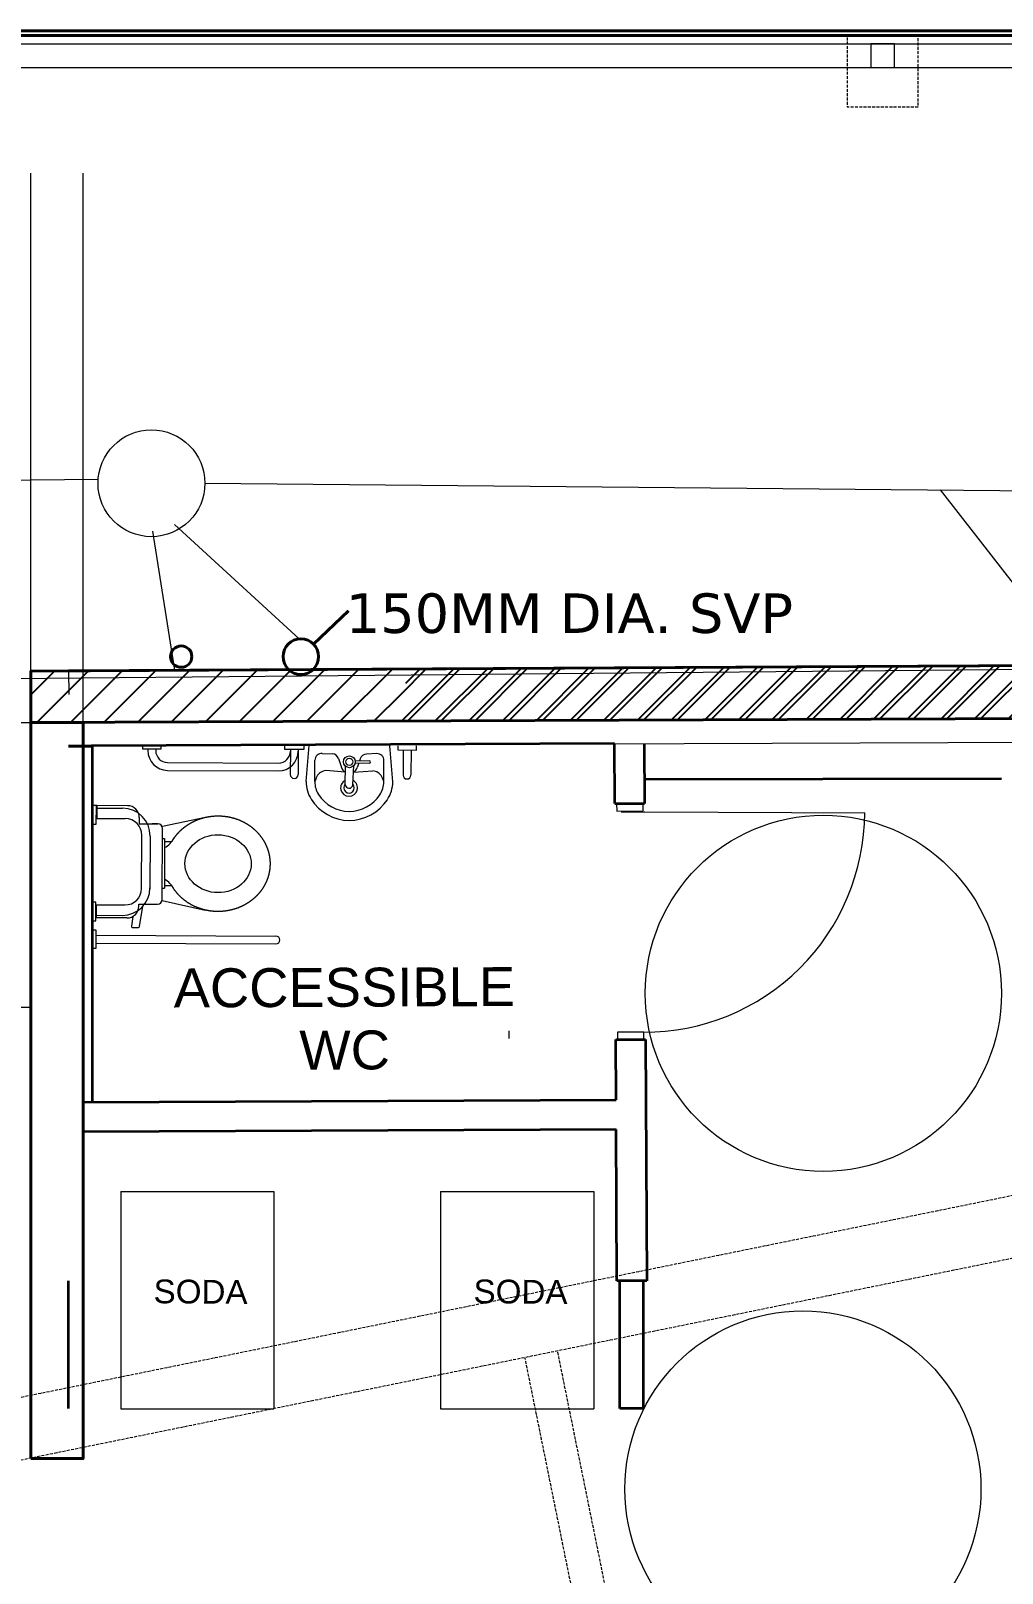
# Model space of a CAD drawing. Header units: millimetres. Extents: x -159872 to 386485, y -250577 to 158966.
# Drawn here: x 148935 to 153026, y 15271 to 21765 of the extents above; entities that cross this region are included whole.
import ezdxf

# ---------------------------------------------------------------- set-up
doc = ezdxf.new("R2010")
doc.units = ezdxf.units.MM
doc.linetypes.add('ACAD_ISO10W100', pattern=[18, 12, -3, 0, -3])
for name, color, linetype, lineweight in [('LDS-construction-lines', 6, 'Continuous', 9), ('LDS-equipment-bar equipment', 5, 'Continuous', 18), ('LDS-services-drainage', 17, 'Continuous', 18), ('LDS-services-sanitary', 5, 'Continuous', 13), ('LDS-struct-extg-ceiling beams', 252, 'ACAD_ISO10W100', 9), ('LDS-struct-extg-doors windows', 7, 'Continuous', 9), ('LDS-struct-extg-partitions', 107, 'Continuous', 35), ('LDS-struct-extg-walls', 1, 'Continuous', 40), ('LDS-struct-extg-walls_Hatch', 7, 'Continuous', 5), ('LDS-struct-new-stairs', 5, 'Continuous', 18), ('LDS-struct-new-walls', 6, 'Continuous', 35), ('LDS-text-room names', 3, 'Continuous', 18)]:
    doc.layers.add(name, color=color, linetype=linetype, lineweight=lineweight)
doc.styles.add('Arial', font='Arial.ttf')
doc.styles.add('Verdana', font='Verdana.ttf')
pattern_1 = [(45, (0, 0), (-70.71068, 70.71068), [])]

# ---------------------------------------------------------------- blocks, each defined once
blk = doc.blocks.new('Group-288')
at = {"layer": 'LDS-struct-extg-walls_Hatch', "linetype": 'Continuous', "lineweight": 25}
h = blk.add_hatch(dxfattribs=at)
h.set_pattern_fill('_USER_3', color=253, style=0, pattern_type=2)
h.set_pattern_definition(pattern_1)
edge = h.paths.add_edge_path()
edge.add_line((89865.4, 55535.7), (89450.5, 55533.4))
edge.add_arc((89398.8, 55587.7), 75, 227.01932, 313.62727, ccw=False)
edge.add_line((89347.7, 55532.8), (88261.7, 55527.6))
edge.add_line((88261.7, 55527.6), (88261.7, 55310.7))
edge.add_line((88261.7, 55310.7), (88420.3, 55310.7))
edge.add_line((88420.3, 55310.7), (89776.4, 55316))
edge.add_line((89776.4, 55316), (89865.4, 55535.7))
h = blk.add_hatch(dxfattribs=at)
h.set_pattern_fill('_USER_3', color=253, style=0, pattern_type=2)
h.set_pattern_definition(pattern_1)
edge = h.paths.add_edge_path()
edge.add_line((95718.7, 55568.7), (92646.8, 55551.4))
edge.add_arc((92620.1, 55587.7), 45, 234.31747, 306.32912, ccw=False)
edge.add_line((92593.9, 55551.1), (89865.4, 55535.7))
edge.add_line((89865.4, 55535.7), (89776.4, 55316))
edge.add_line((89776.4, 55316), (95718.7, 55338.9))
edge.add_line((95718.7, 55338.9), (95718.7, 55568.7))
at = {"layer": 'LDS-struct-extg-walls'}
for p, q in [((89599, 55780.5), (89452.8, 55639.7)), ((95718.7, 55568.7), (88261.7, 55526.7)), ((88261.7, 55527.6), (88261.7, 55310.7)), ((88420.6, 55477.6), (88420.6, 55477.6)), ((96688.7, 55342.6), (88261.7, 55310.1)), ((88520.1, 55210.7), (88420.1, 55210.7))]:
    blk.add_line(p, q, dxfattribs=at)
for centre, radius in [((89398.8, 55587.7), 75), ((88894.9, 55587.7), 45)]:
    blk.add_circle(centre, radius, dxfattribs=at)
at = {"layer": 'LDS-struct-extg-walls', "color": 7, "insert": (89588, 55853.7), "char_height": 166.306, "width": 3212.5, "attachment_point": 1, "line_spacing_factor": 1.008235, "style": 'Verdana'}
blk.add_mtext('150MM DIA. SVP', dxfattribs=at)
blk = doc.blocks.new('Group-289')
at = {"layer": 'LDS-services-sanitary', "transparency": 33554684}
for p, q in [((88731.8, 55217.1), (88731.7, 55199.5)), ((88731.7, 55199.5), (88810.9, 55199.1)), ((88754.8, 55199.3), (88754.8, 55191.9)), ((88787.8, 55199.2), (88787.8, 55191.7)), ((88810.9, 55199.1), (88811, 55216.7)), ((89331.7, 55196.8), (89331.8, 55214.4)), ((89411, 55214.1), (89410.9, 55196.5)), ((89420.7, 55061.5), (89434.4, 55214)), ((89786, 55059.9), (89773.7, 55212.5)), ((89806.8, 55212.3), (89806.7, 55194.7)), ((89885.9, 55194.4), (89886, 55212)), ((88837.5, 55141.5), (89304.5, 55139.5)), ((89410.9, 55196.5), (89331.7, 55196.8)), ((89354.8, 55196.8), (89354.3, 55091)), ((89354.8, 55196.7), (89354.6, 55164.2)), ((89387.8, 55196.6), (89387.3, 55090.9)), ((89387.8, 55196.6), (89387.6, 55164.1)), ((89457.5, 55061.3), (89457.9, 55151.4)), ((89488.3, 55180.2), (89531.6, 55177.9)), ((89557.5, 55158.1), (89569.9, 55120.4)), ((89627.5, 55149.6), (89687.9, 55149.3)), ((89627.5, 55139.7), (89687.8, 55139.4)), ((89642.9, 55139.6), (89636.3, 55120.1)), ((89649, 55157.7), (89646.3, 55149.5)), ((89718.5, 55179.2), (89675.2, 55177.3)), ((89748.2, 55060), (89748.6, 55150.1)), ((89806.7, 55194.7), (89885.9, 55194.4)), ((89829.8, 55194.7), (89829.3, 55088.9)), ((89862.8, 55194.5), (89862.3, 55088.8)), ((88837.4, 55108.5), (89304.4, 55106.5)), ((89585.5, 55101.1), (89503.9, 55107.8)), ((89586, 55049.3), (89586.4, 55126.5)), ((89617.8, 55048.4), (89621.9, 55128.5)), ((89620.5, 55100.9), (89702.2, 55106.9)), ((88537.9, 54960.9), (88520.2, 54960.9)), ((88537.5, 54881.7), (88537.9, 54960.9)), ((88539.7, 54960.5), (88539.5, 54906)), ((88668.7, 54959.9), (88539.7, 54960.5)), ((88539.7, 54949.9), (88648.2, 54949.4)), ((88519.9, 54881.7), (88537.5, 54881.7)), ((88538.9, 54906.1), (88539.5, 54906)), ((88539.5, 54906), (88659.5, 54905.5)), ((88718.4, 54909.7), (88718.3, 54883.6)), ((88718.3, 54883.6), (88796.8, 54883.3)), ((88796.8, 54883.3), (88772.6, 54883.4)), ((88816.7, 54873.1), (88997.4, 54911.1)), ((88728.4, 54611.7), (88729.3, 54835.1)), ((88764.4, 54832.2), (88763.4, 54608)), ((88815.4, 54565.2), (88816.7, 54863.2)), ((88816.5, 54821.4), (88825.3, 54821.4)), ((88825.3, 54821.4), (88824.4, 54612)), ((88825.3, 54808.9), (88855.5, 54808.7)), ((88824.5, 54624.5), (88854.7, 54624.3)), ((88536.1, 54554.2), (88518.4, 54554.3)), ((88535.7, 54475), (88536.1, 54554.2)), ((88815.3, 54560.3), (88995.7, 54520.7)), ((88815.6, 54612), (88824.4, 54612)), ((88537.6, 54488), (88537.9, 54542.4)), ((88666.6, 54487.4), (88537.6, 54488)), ((88537.7, 54498.6), (88646.2, 54498.1)), ((88537.9, 54542.4), (88657.9, 54541.9)), ((88691, 54493.7), (88685.9, 54452.4)), ((88716.8, 54545.6), (88795.3, 54545.3)), ((88716.8, 54537.2), (88716.8, 54545.6)), ((88719.5, 54450.9), (88733.1, 54536.3)), ((88517.9, 54437.6), (88535.6, 54437.6)), ((88518.1, 54475.1), (88535.7, 54475)), ((88535.6, 54437.6), (88535.2, 54358.4)), ((88690.9, 54446.7), (88714.6, 54446.6)), ((88535.2, 54358.4), (88517.6, 54358.4)), ((88535.3, 54381.5), (89294.1, 54378.1)), ((88535.5, 54414.5), (89294.2, 54411.1))]:
    blk.add_line(p, q, dxfattribs=at)
for radius in [24.8, 15]:
    blk.add_circle((89603.2, 55144.7), radius, dxfattribs=at)
for centre, radius, start, end in [((88837.8, 55191.5), 83, 179.747, 269.747), ((88837.8, 55191.5), 50, 179.747, 269.747), ((89304.8, 55189.5), 83, 269.747, 359.747), ((89304.8, 55189.5), 50, 269.747, 359.747), ((89486.8, 55151.3), 28.9, 87.02298, 179.747), ((89530.1, 55149.1), 28.9, 18.19648, 87.02298), ((89676.4, 55148.4), 28.9, 92.47101, 161.29752), ((89687.8, 55144.3), 4.95, 269.747, 89.747), ((89719.7, 55150.3), 28.9, 359.747, 92.47101), ((89370.8, 55091), 16.5, 179.747, 359.747), ((89664.6, 54994.6), 217.6, 156.08324, 162.15572), ((89508.6, 55058.9), 49.2, 95.48804, 150.77708), ((89603.2, 55131.3), 35, 198.19648, 241.16529), ((89603.2, 55131.3), 35, 299.75408, 341.29752), ((89697.1, 55058), 49.2, 28.71692, 84.00595), ((89540.5, 54995.2), 217.6, 17.33827, 23.41075), ((89845.8, 55088.9), 16.5, 179.747, 359.747), ((89557.3, 55060.9), 136.6, 179.747, 212.88688), ((89556.3, 55060.9), 98.8, 179.747, 212.88688), ((89605.1, 55092.5), 157, 212.88688, 268.97133), ((89601.9, 55035), 35.4, 116.45444, 61.50615), ((89601.9, 55035), 22.1, 135.70154, 43.79246), ((89601.9, 55049.2), 15.9, 179.6532, 357.06173), ((89600.9, 55092.5), 157, 270.52267, 326.60712), ((89649.4, 55060.5), 98.8, 326.60712, 359.747), ((89649.4, 55060.5), 136.6, 326.60712, 359.747), ((88647.7, 54832.7), 116.7, 359.747, 89.747), ((88668.4, 54909.9), 50, 359.747, 89.747), ((89606.1, 55092.5), 194.8, 212.88688, 268.97133), ((89600.9, 55092.5), 194.8, 270.52267, 326.60712), ((88659.2, 54835.4), 70.1, 359.747, 89.747), ((88796.7, 54863.3), 20, 359.747, 89.747), ((88777.6, 54870.3), 99.2, 298.61504, 332.32222), ((88646.7, 54614.8), 116.7, 269.747, 359.747), ((88776.3, 54563.5), 99.2, 27.17178, 60.87896), ((88658.2, 54612), 70.1, 269.747, 359.747), ((88795.4, 54565.3), 20, 269.747, 359.747), ((88666.8, 54537.4), 50, 269.747, 359.747), ((88690.9, 54451.7), 5, 172.97814, 269.747), ((88714.6, 54451.6), 5, 269.747, 350.95869), ((89294.1, 54394.6), 16.5, 269.747, 89.747)]:
    blk.add_arc(centre, radius, start, end, dxfattribs=at)
blk.add_ellipse((89050.2, 54715.7), major_axis=(-139.5, 0.6), ratio=0.873303, dxfattribs=at)
for points in [[(88856.8, 54810.4), (88859.1, 54814.4), (88864, 54822.1), (88871, 54832), (88880.7, 54843.7), (88891.2, 54854.7), (88902.5, 54864.8), (88914.5, 54874.1), (88927, 54882.5), (88940.1, 54890.1), (88953.7, 54896.7), (88971.4, 54903.9), (88993.6, 54910.5), (89016.3, 54914.9), (89039.4, 54917.1), (89062.5, 54917), (89085.6, 54914.6), (89108.3, 54910.1), (89130.5, 54903.3), (89151.8, 54894.3), (89172.2, 54883.3), (89189.1, 54871.6), (89202.9, 54860.3), (89215.7, 54847.8), (89227.4, 54834.3), (89237.9, 54819.7), (89247.1, 54804.2), (89254.2, 54789.3), (89259.6, 54775.1), (89263.8, 54760.6), (89266.8, 54745.8), (89268.5, 54732.4), (89269.2, 54720.6), (89269.2, 54714.7)], [(89269.2, 54714.7), (89269.1, 54709.7), (89268.5, 54699.6), (89267.1, 54687.2), (89264.3, 54672.6), (89260.3, 54658.3), (89255.3, 54644.4), (89249.1, 54631), (89242, 54618), (89234, 54605.7), (89225.1, 54594), (89215.3, 54583), (89204.9, 54572.8), (89193.7, 54563.3), (89182, 54554.6), (89169.7, 54546.7), (89156.9, 54539.6), (89140.2, 54531.7), (89119.1, 54524.2), (89097.4, 54518.8), (89075.2, 54515.4), (89052.9, 54514.1), (89030.5, 54514.9), (89008.3, 54517.8), (88986.4, 54522.8), (88965.2, 54529.9), (88944.6, 54538.9), (88926.8, 54549.1), (88911.3, 54559.7), (88896.8, 54571.7), (88883.4, 54584.9), (88871.3, 54599.2), (88860.6, 54614.5), (88856, 54622.6)]]:
    blk.add_open_spline(points, degree=2, dxfattribs=at)
blk = doc.blocks.new('Group-296')
at = {"layer": 'LDS-equipment-bar equipment'}
for p, q in [((88640.1, 53335.3), (88640.1, 52420.3)), ((88640.1, 53335.3), (89285.1, 53335.3)), ((89285.1, 53335.3), (89285.1, 52420.3)), ((89987.6, 53335.3), (89987.6, 52420.3)), ((89987.6, 53335.3), (90632.6, 53335.3)), ((90632.6, 53335.3), (90632.6, 52420.3)), ((88640.1, 52420.3), (89285.1, 52420.3)), ((89987.6, 52420.3), (90632.6, 52420.3))]:
    blk.add_line(p, q, dxfattribs=at)
at = {"layer": 'LDS-equipment-bar equipment', "color": 7, "char_height": 100, "width": 584.754, "attachment_point": 2, "rotation": 359.5813, "line_spacing_factor": 1.004016, "style": 'Arial'}
for insert in [(88977, 52963.7), (90324.5, 52963.7)]:
    blk.add_mtext('SODA', dxfattribs=dict(at, insert=insert))

msp = doc.modelspace()

# ---------------------------------------------------------------- hatches: boundary and pattern name
at = {"layer": 'LDS-struct-extg-walls_Hatch', "linetype": 'Continuous', "lineweight": 25}
h = msp.add_hatch(dxfattribs=at)
h.set_pattern_fill('_USER_3', color=253, style=0, pattern_type=2)
h.set_pattern_definition([(45, (60673.51, -36457.52), (-70.71068, 70.71068), [])])
edge = h.paths.add_edge_path()
edge.add_line((155735.9811, 19107.52054), (153320.27385, 19093.88963))
edge.add_arc((153293.61483, 19130.14286), 45, 234.31746782, 306.329121227, ccw=False)
edge.add_line((153267.36662, 19093.5911), (150538.936, 19078.19562))
edge.add_line((150538.936, 19078.19562), (150449.89529, 18858.44948))
edge.add_line((150449.89529, 18858.44948), (155953.62314, 18879.66477))
edge.add_line((155953.62314, 18879.66477), (155735.9811, 19107.52054))

# ---------------------------------------------------------------- linework, layer by layer
at = {"layer": 'LDS-construction-lines'}
for p, q in [((148935.17046, 15755.27051), (148935.17046, 21165)), ((149155.17046, 18788.57122), (149155.17046, 21165))]:
    msp.add_line(p, q, dxfattribs=at)
at = {"layer": 'LDS-services-drainage'}
for p, q in [((149218.72052, 19875.55002), (146575.28116, 19855.1338)), ((149668.18116, 19859.98015), (155053.30229, 19811.67777)), ((153279.77082, 19172.96042), (152765.84711, 19833.00809)), ((150065.42399, 19204.82649), (149540.15965, 19686.0011)), ((149542.14748, 19072.57113), (149448.83997, 19657.91415))]:
    msp.add_line(p, q, dxfattribs=at)
for centre, radius in [((149443.18116, 19859.98015), 225), ((149568.44013, 19130.14286), 45), ((150072.30552, 19130.14286), 75)]:
    msp.add_circle(centre, radius, dxfattribs=at)
at = {"layer": 'LDS-services-sanitary', "lineweight": 18}
for centre in [(152273.11103, 17712.42517), (152186.71077, 15625.14125)]:
    msp.add_circle(centre, 750, dxfattribs=at)
at = {"layer": 'LDS-struct-extg-ceiling beams', "linetype": 'Continuous'}
for p, q in [((144642.14748, 21710.08016), (156438.09164, 21710.18125)), ((144642.14748, 21610.08016), (156438.09164, 21610.08016))]:
    msp.add_line(p, q, dxfattribs=at)
at = {"layer": 'LDS-struct-extg-ceiling beams'}
for p, q in [((147493.87611, 15727.35927), (153355.17046, 16919.86615)), ((153355.17046, 16654.53952), (147540.87683, 15471.59516)), ((151665.44027, 12976.85871), (151016.93022, 16176.32015)), ((151545.44378, 14273.612), (151153.6342, 16206.627))]:
    msp.add_line(p, q, dxfattribs=at)
at = {"layer": 'LDS-struct-extg-ceiling beams', "flags": 128}
msp.add_lwpolyline([(152672.81415, 21744.91744), (152372.81415, 21744.91744), (152372.81415, 21445.08016), (152672.81415, 21445.08016)], close=True, dxfattribs=at)
at = {"layer": 'LDS-struct-extg-doors windows'}
for p, q in [((149093.60338, 19070.04016), (149094.53006, 18970.04446)), ((149094.06672, 19020.04231), (149094.06672, 19020.04231)), ((156392.17046, 18781.3545), (149093.98884, 18753.2221)), ((151402.43034, 18511.938), (151402.58163, 18479.93836)), ((151412.28466, 18511.58652), (151512.29705, 18511.35025)), ((151512.29705, 18511.35025), (151512.70935, 18480.94535)), ((151402.58822, 18479.45209), (151512.70935, 18480.94535)), ((151421.05486, 18476.55304), (151521.05388, 18476.11147)), ((151521.05388, 18476.11147), (152447.04458, 18472.02254)), ((150950.25347, 17522.15502), (150950.25347, 17554.15502)), ((151406.97393, 17518.12081), (151406.83263, 17550.1205)), ((151406.83477, 17550.60681), (151516.96495, 17550.1205)), ((151516.82365, 17518.12081), (151516.96495, 17550.1205)), ((151416.82462, 17518.56238), (151516.82365, 17518.12081)), ((151400.52531, 17263.66112), (149200.54676, 17253.94659))]:
    msp.add_line(p, q, dxfattribs=at)
at = {"layer": 'LDS-struct-extg-doors windows', "flags": 128}
msp.add_lwpolyline([(152572.81415, 21710.08016), (152472.81415, 21710.08016), (152472.81415, 21610.08016), (152572.81415, 21610.08016)], close=True, dxfattribs=at)
at = {"layer": 'LDS-struct-extg-doors windows'}
msp.add_arc((151521.04947, 18475.11148), 926, 269.746998441, 359.808872943, dxfattribs=at)
at = {"layer": 'LDS-struct-extg-partitions', "lineweight": 18, "flags": 128}
msp.add_lwpolyline([(144372.12606, 21744.91744), (145003.9554, 19002.57195), (159909.34426, 19139.45955), (160363.9554, 19144.91744), (160363.9554, 18054.91744), (161593.9554, 18054.91744), (161593.9554, 19144.91744), (161823.9554, 19144.91744), (161823.9554, 21744.91744), (144391.7938, 21748.54782)], close=True, dxfattribs=at)
at = {"layer": 'LDS-struct-extg-walls'}
for p, q in [((144372.12606, 21764.91744), (156722.09667, 21764.91744)), ((144372.12606, 21744.91744), (160809.41229, 21744.91744)), ((156392.17046, 19111.22316), (149093.60338, 19070.04016))]:
    msp.add_line(p, q, dxfattribs=at)
at = {"layer": 'LDS-struct-extg-walls', "flags": 128}
msp.add_lwpolyline([(148935.17046, 15753.16958), (149155.17046, 15753.16958), (149155.17046, 18853.16958), (148935.17046, 18853.16958), (148935.17046, 15753.16958)], dxfattribs=at)
at = {"layer": 'LDS-struct-new-stairs', "flags": 128}
msp.add_lwpolyline([(147925.17046, 18852.83441), (148935.17046, 18852.83441), (148935.17046, 17652.83441), (147735.17046, 17652.83441), (147735.17046, 18680.37477)], dxfattribs=at)
at = {"layer": 'LDS-struct-new-walls'}
for p, q in [((151393.6676, 18763.64546), (149190.2916, 18753.91593)), ((151395.01584, 18511.35025), (151393.90177, 18763.64649)), ((151518.90055, 18764.19846), (151520.01706, 18511.35094)), ((151518.90055, 18614.19846), (153023.11103, 18617.34515)), ((151394.86086, 18511.35025), (151519.86086, 18511.35025)), ((151400.52531, 17263.66112), (151399.3994, 17518.63933)), ((151399.3994, 17518.63933), (151524.39818, 17518.08737)), ((151524.39818, 17518.08737), (151528.89642, 16502.3622)), ((149155.17046, 17253.74622), (151400.52531, 17263.66112)), ((151401.07728, 17138.66234), (149155.17046, 17128.745)), ((151403.88701, 16502.3622), (151401.07728, 17138.66234)), ((149093.60338, 15964.53454), (149093.60338, 16502.3622)), ((151528.89642, 16502.3622), (151403.88701, 16502.3622)), ((151416.07606, 15964.53454), (151416.07606, 16502.3622)), ((151516.07606, 15964.53454), (151516.07606, 16502.3622)), ((151516.07606, 15964.53454), (151416.07606, 15964.53454))]:
    msp.add_line(p, q, dxfattribs=at)
at = {"layer": 'LDS-struct-new-walls', "linetype": 'Continuous'}
msp.add_line((149193.75639, 18753.60668), (149193.75639, 17253.9166), dxfattribs=at)

# ---------------------------------------------------------------- block references
at = {"layer": 'LDS-equipment-bar equipment', "color": 7}
msp.add_blockref('Group-296', (60673.51323, -36457.51522), dxfattribs=at)
at = {"layer": 'LDS-services-sanitary', "color": 7}
msp.add_blockref('Group-289', (60673.51323, -36457.51522), dxfattribs=at)
at = {"layer": 'LDS-struct-extg-walls', "color": 7}
msp.add_blockref('Group-288', (60673.51323, -36457.51522), dxfattribs=at)

# ---------------------------------------------------------------- texts
at = {"layer": 'LDS-text-room names', "insert": (150255.32266, 17819.77462), "char_height": 163.917643, "width": 1441.307828, "attachment_point": 2, "rotation": 0.25300156, "line_spacing_factor": 0.967178, "style": 'Arial'}
msp.add_mtext('ACCESSIBLE\\PWC', dxfattribs=at)

doc.saveas('drawing.dxf')
